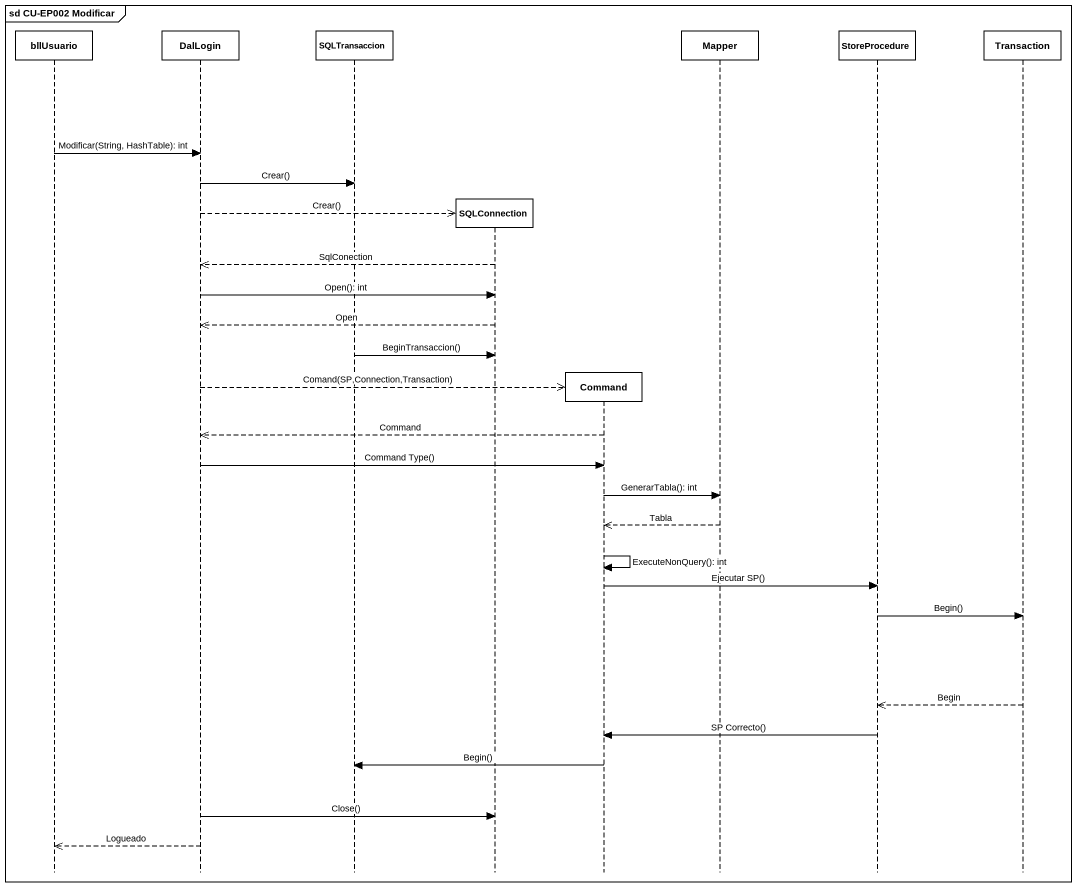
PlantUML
@startuml
mainframe sd CU-EP002 Modificar
hide footbox
participant bllUsuario
participant DalLogin
participant SQLTransaccion
participant SQLConnection
participant Command
participant Mapper
participant StoreProcedure
participant Transaction

bllUsuario -> DalLogin : Modificar(String, HashTable): int
DalLogin -> SQLTransaccion : Crear()
DalLogin -->> SQLConnection ** : Crear()
SQLConnection -->> DalLogin : SqlConection
DalLogin -> SQLConnection : Open(): int
SQLConnection -->> DalLogin : Open
SQLTransaccion -> SQLConnection : BeginTransaccion()
DalLogin -->> Command ** : Comand(SP,Connection,Transaction)
Command -->> DalLogin : Command
DalLogin -> Command : Command Type()
Command -> Mapper : GenerarTabla(): int
Mapper -->> Command : Tabla
Command -> Command : ExecuteNonQuery(): int
Command -> StoreProcedure : Ejecutar SP()
StoreProcedure -> Transaction : Begin()
Transaction -->> StoreProcedure : Begin
StoreProcedure -> Command : SP Correcto()
Command -> SQLTransaccion : Begin()
DalLogin -> SQLConnection : Close()
DalLogin -->> bllUsuario : Logueado
@enduml
